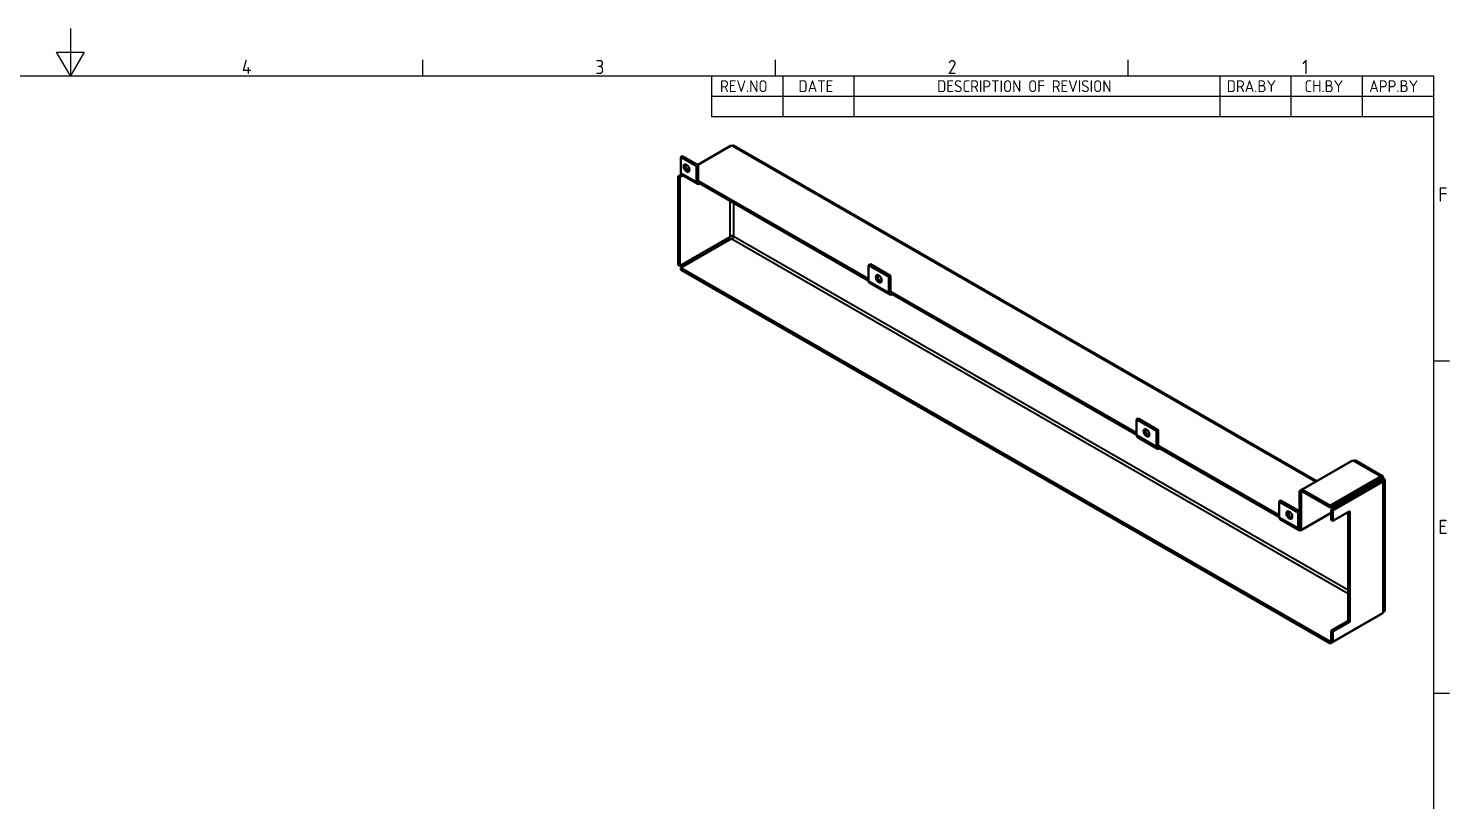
# Model space of a CAD drawing. Header units: millimetres. Extents: x 0 to 594, y 0 to 420.
# Drawn here: x 288.2 to 587.4, y 257.3 to 420 of the extents above; entities that cross this region are included whole.
import ezdxf

# ---------------------------------------------------------------- set-up
doc = ezdxf.new("R2010")
doc.units = ezdxf.units.MM
doc.layers.get('0').update_dxf_attribs({"color": 3, "lineweight": 25, "true_color": 0x00ff00})
for name, color, linetype, lineweight, true_color in [('가시적인 것(ISO)', 3, 'Continuous', 40, 0x00ff00), ('가시적인 좁은 것(ISO)', 3, 'Continuous', 35, 0x00ff00), ('기호(ISO)', 5, 'Continuous', 25, 0x0000ff)]:
    doc.layers.add(name, color=color, linetype=linetype, lineweight=lineweight, true_color=true_color)
doc.layers.add('경계(ISO)', color=7, linetype='Continuous', lineweight=25)
doc.styles.add('ISO ProportionalPSTEK', font='isocp.shx')
doc.styles.add('문자 텍스트_PSTEK_POSCO', font='isocp.shx')

# ---------------------------------------------------------------- blocks, each defined once
blk = doc.blocks.new('경계 Default Border')
at = {"layer": '경계(ISO)'}
for p, q in [((371.25, 410), (371.25, 413.4)), ((445.5, 410), (445.5, 413.4)), ((519.75, 410), (519.75, 413.4)), ((584, 350), (587.4, 350)), ((584, 280), (587.4, 280))]:
    blk.add_line(p, q, dxfattribs=at)
at = {"layer": '경계(ISO)', "flags": 128}
for points in [[(297, 420), (297, 410), (294.11, 415), (299.89, 415), (297, 410)], [(10, 10), (10, 410), (584, 410), (584, 10), (10, 10)]]:
    blk.add_lwpolyline(points, dxfattribs=at)
at = {"layer": '경계(ISO)', "color": 2, "true_color": 0xffff00, "char_height": 3, "attachment_point": 7, "style": '문자 텍스트_PSTEK_POSCO'}
for s, insert in [('4', (333.1, 410.4)), ('3', (407.54, 410.37)), ('2', (481.75, 410.37)), ('1', (556.36, 410.4)), ('F', (585.04, 383.5)), ('E', (585.04, 313.47))]:
    blk.add_mtext(s, dxfattribs=dict(at, insert=insert))
blk = doc.blocks.new('리비전 내역')
at = {"layer": '기호(ISO)'}
for p, q in [((432, 410), (584, 410)), ((432, 410), (432, 405.72)), ((447, 410), (447, 405.72)), ((462, 410), (462, 405.72)), ((539, 410), (539, 405.72)), ((554, 410), (554, 405.72)), ((569, 410), (569, 405.72)), ((584, 410), (584, 405.72)), ((432, 405.72), (584, 405.72)), ((432, 405.72), (432, 401.44)), ((447, 405.72), (447, 401.44)), ((462, 405.72), (462, 401.44)), ((539, 405.72), (539, 401.44)), ((554, 405.72), (554, 401.44)), ((569, 405.72), (569, 401.44)), ((584, 405.72), (584, 401.44)), ((432, 401.44), (584, 401.44))]:
    blk.add_line(p, q, dxfattribs=at)
at = {"layer": '기호(ISO)', "color": 2, "true_color": 0xffff00, "char_height": 2.5, "attachment_point": 7, "style": 'ISO ProportionalPSTEK'}
for s, insert in [('REV.NO', (433.79, 406.58)), ('DATE', (450.31, 406.58)), ('DESCRIPTION OF REVISION', (479.51, 406.58)), ('DRA.BY', (540.48, 406.58)), ('CH.BY', (556.86, 406.58)), ('APP.BY', (570.48, 406.58))]:
    blk.add_mtext(s, dxfattribs=dict(at, insert=insert))

msp = doc.modelspace()

# ---------------------------------------------------------------- linework, layer by layer
at = {"layer": '가시적인 것(ISO)'}
for p, q in [((429.1098, 391.241), (436.1685, 395.3059)), ((436.1685, 395.3059), (436.2721, 395.2462)), ((436.7711, 395.2953), (559.4671, 324.6394)), ((425.9155, 393.0805), (425.5619, 392.8769)), ((425.5619, 392.8769), (428.8475, 390.9849)), ((425.5619, 389.6067), (425.5619, 392.8769)), ((425.9155, 393.0805), (429.201, 391.1885)), ((425.658, 389.2506), (424.9584, 388.8477)), ((425.9779, 389.0276), (425.3119, 388.6441)), ((429.0555, 387.2553), (425.77, 389.1473)), ((427.0691, 390.0658), (427.3448, 390.2246)), ((428.8475, 390.9849), (429.201, 391.1885)), ((428.8475, 387.7147), (428.8475, 390.9849)), ((429.201, 391.1885), (429.201, 387.9183)), ((424.9584, 388.8477), (424.9584, 370.2134)), ((425.3119, 388.6441), (424.9584, 388.8477)), ((425.3119, 388.6441), (425.3119, 370.0098)), ((429.5546, 387.3043), (429.5546, 387.7131)), ((429.5546, 387.7131), (465.0867, 367.2515)), ((465.0867, 366.8428), (429.5546, 387.3043)), ((435.9185, 376.1178), (425.3119, 370.0098)), ((436.1685, 375.6847), (425.5619, 369.5768)), ((435.9185, 376.2375), (435.9185, 376.1178)), ((436.2721, 375.6251), (436.1685, 375.6847)), ((425.3119, 370.0098), (424.9584, 370.2134)), ((425.5619, 369.5768), (562.2406, 290.8688)), ((425.5619, 369.5768), (425.5619, 369.168)), ((425.5619, 369.168), (562.2406, 290.46)), ((465.4402, 370.3197), (465.0867, 370.1161)), ((465.0867, 370.1161), (465.0867, 366.8459)), ((465.0867, 370.1161), (469.3293, 367.6729)), ((465.4402, 370.3197), (469.6829, 367.8765)), ((469.5374, 363.9434), (465.2948, 366.3865)), ((469.3293, 367.6729), (469.6829, 367.8765)), ((469.3293, 364.4027), (469.3293, 367.6729)), ((469.6829, 367.8765), (469.6829, 364.6063)), ((470.0364, 363.9924), (470.0364, 364.4012)), ((470.0364, 364.4012), (521.4784, 334.7777)), ((521.4785, 334.3689), (470.0364, 363.9924)), ((521.832, 337.8458), (521.4784, 337.6422)), ((521.4784, 337.6422), (521.4784, 334.3721)), ((521.4784, 337.6422), (525.7211, 335.1991)), ((521.832, 337.8458), (526.0746, 335.4027)), ((525.7211, 335.1991), (526.0746, 335.4027)), ((525.7211, 331.9289), (525.7211, 335.1991)), ((526.0746, 335.4027), (526.0746, 332.1325)), ((525.9292, 331.4695), (521.6865, 333.9127)), ((526.4282, 331.5185), (526.4282, 331.9273)), ((526.4282, 331.9273), (551.5305, 317.4719)), ((551.5305, 317.0631), (526.4282, 331.5185)), ((556.3767, 322.8597), (566.9833, 328.9677)), ((566.9833, 328.9677), (567.0868, 328.9081)), ((567.5859, 328.9571), (573.2427, 325.6995)), ((572.8472, 325.5909), (562.2406, 319.4829)), ((572.8472, 325.1821), (562.2406, 319.0741)), ((573.0972, 324.7491), (562.4906, 318.6411)), ((562.8442, 318.4375), (573.4508, 324.5455)), ((572.7437, 325.6505), (572.8472, 325.5909)), ((572.8472, 325.1821), (572.8472, 325.5909)), ((573.0972, 325.0365), (573.4508, 325.2401)), ((573.0972, 324.7491), (573.4508, 324.5455)), ((573.4508, 324.5455), (573.4508, 324.4257)), ((573.7437, 324.8329), (573.7437, 297.4451)), ((551.884, 320.54), (551.5305, 320.3364)), ((551.5305, 320.3364), (551.5305, 317.0662)), ((551.5305, 320.3364), (555.5231, 318.0372)), ((551.884, 320.54), (555.7731, 318.3005)), ((556.3767, 322.8571), (555.7731, 322.5095)), ((555.7731, 322.5095), (555.7731, 314.5033)), ((556.1267, 322.3059), (555.7731, 322.5095)), ((556.3776, 322.4504), (556.1267, 322.3059)), ((556.1267, 322.3059), (556.1267, 314.2997)), ((562.2406, 319.4829), (556.3767, 322.8597)), ((556.3767, 322.451), (556.3767, 322.8597)), ((562.2406, 319.0741), (556.3767, 322.451)), ((555.7731, 318.1812), (555.5231, 318.0372)), ((555.5231, 318.0372), (555.5231, 314.767)), ((562.4906, 317.9645), (556.1267, 314.2997)), ((562.4906, 317.9618), (556.2302, 314.3567)), ((562.2406, 319.0741), (562.2406, 319.4829)), ((562.4906, 316.4775), (562.4906, 318.6411)), ((562.4906, 318.6411), (562.8442, 318.4375)), ((562.8442, 316.2739), (562.8442, 318.4375)), ((562.8442, 316.2739), (566.3797, 318.3099)), ((566.0262, 295.2134), (566.0262, 318.1063)), ((566.3797, 318.3099), (566.3797, 295.0098)), ((555.7312, 314.3076), (551.7386, 316.6069)), ((556.1267, 314.2997), (555.7731, 314.5033)), ((562.4906, 316.4775), (562.8442, 316.2739)), ((562.2406, 290.46), (572.8472, 296.5679)), ((573.4508, 296.9182), (562.8442, 290.8103)), ((572.8472, 296.5706), (572.8472, 296.5679)), ((573.4508, 297.0379), (573.4508, 296.9182)), ((562.4906, 293.1774), (566.0262, 295.2134)), ((566.3797, 295.0098), (562.8442, 292.9738)), ((566.3797, 295.0098), (566.0262, 295.2134)), ((562.4916, 291.0133), (562.2406, 290.8688)), ((562.2406, 290.8688), (562.2406, 290.46)), ((562.8442, 292.9738), (562.4906, 293.1774)), ((562.4906, 291.0138), (562.4906, 293.1774)), ((562.4906, 291.0138), (562.8442, 290.8103)), ((562.8442, 290.8103), (562.8442, 292.9738))]:
    msp.add_line(p, q, dxfattribs=at)
for centre, major_axis, ratio, start_param, end_param in [((436.2721, 394.4287), (0.499, 0.8666), 0.57809312, 0, 0.78346445), ((426.269, 390.0139), (-0.499, -0.8666), 0.57809312, 5.49585344, 6.28318531), ((427.0797, 390.775), (0.4367, -0.7583), 0.57809312, 3.5566932, 5.86808476), ((429.5546, 388.1219), (-0.499, -0.8666), 0.57809312, 5.49585344, 7.06664976), ((429.5546, 388.1219), (-0.2495, -0.4333), 0.57809312, 5.49585344, 7.06664976), ((436.2721, 376.0339), (-0.5, 0), 0.5758617, 3.92699082, 5.49778714), ((436.2721, 376.0339), (-0.2495, -0.4333), 0.57809312, 0.78346445, 2.35426078), ((467.5616, 367.463), (0.4367, -0.7583), 0.57809312, 3.5566932, 5.86808476), ((465.7938, 367.2531), (-0.499, -0.8666), 0.57809312, 5.49585344, 6.28318531), ((470.0364, 364.8099), (-0.499, -0.8666), 0.57809312, 5.49585344, 7.06664976), ((470.0364, 364.8099), (-0.2495, -0.4333), 0.57809312, 5.49585344, 7.06664976), ((523.9533, 334.9892), (0.4367, -0.7583), 0.57809312, 3.5566932, 5.86808476), ((522.1856, 334.7793), (-0.499, -0.8666), 0.57809312, 5.49585344, 6.28318531), ((526.4282, 332.3361), (-0.499, -0.8666), 0.57809312, 5.49585344, 7.06664976), ((526.4282, 332.3361), (-0.2495, -0.4333), 0.57809312, 5.49585344, 7.06664976), ((567.0868, 328.0905), (0.499, 0.8666), 0.57809312, 0, 0.78346445), ((572.7437, 324.8329), (0.499, 0.8666), 0.57809312, 5.49585344, 7.06664976), ((572.7437, 324.8329), (0.2495, 0.4333), 0.57809312, 5.49585344, 6.7693984), ((572.7437, 324.8329), (0.5, 0), 0.5758617, 5.79622571, 7.06858347), ((572.7437, 324.8329), (1, 0), 0.5758617, 5.49778714, 7.06858347), ((554.0054, 317.6833), (0.4367, -0.7583), 0.57809312, 3.5566932, 5.86808476), ((552.2376, 317.4734), (-0.499, -0.8666), 0.57809312, 5.49585344, 6.28318531), ((556.2302, 315.1742), (-0.499, -0.8666), 0.57809312, 5.49585344, 6.91069601), ((556.2302, 315.1742), (0.499, 0.8666), 0.57809312, 3.84385993, 3.92505711), ((572.7437, 297.4451), (1, 0), 0.5758617, 5.49778714, 6.28318531)]:
    msp.add_ellipse(centre, major_axis=major_axis, ratio=ratio, start_param=start_param, end_param=end_param, dxfattribs=at)
for centre in [(426.7261, 390.5714), (467.208, 367.2594), (523.5998, 334.7856), (553.6518, 317.4797)]:
    msp.add_ellipse(centre, major_axis=(-0.4367, 0.7583), ratio=0.57809312, dxfattribs=at)
at = {"layer": '가시적인 좁은 것(ISO)'}
for p, q in [((559.175, 324.4712), (436.2721, 395.2462)), ((425.5619, 389.6067), (428.8475, 387.7147)), ((429.201, 387.9167), (429.5546, 387.7131)), ((435.9185, 376.2375), (435.9185, 383.6396)), ((436.6256, 383.2324), (436.6256, 376.2375)), ((566.0262, 300.9047), (436.2721, 375.6251)), ((436.6256, 376.2375), (566.0262, 301.7207)), ((465.0867, 366.8459), (469.3293, 364.4027)), ((469.6829, 364.6048), (470.0364, 364.4012)), ((521.4784, 334.3721), (525.7211, 331.9289)), ((526.0746, 332.1309), (526.4282, 331.9273)), ((572.7437, 325.6505), (567.0868, 328.9081)), ((573.0972, 325.0365), (572.8459, 325.1813)), ((573.0972, 324.7491), (573.0972, 325.0365)), ((573.4508, 297.0379), (573.4508, 324.4257)), ((566.7333, 321.0843), (566.7333, 321.6613)), ((567.4404, 322.0685), (567.4404, 321.4915)), ((551.5305, 317.0662), (555.5231, 314.767)), ((555.5231, 314.767), (555.7731, 314.911)), ((556.2302, 314.3594), (556.2302, 314.3567))]:
    msp.add_line(p, q, dxfattribs=at)

# ---------------------------------------------------------------- block references
msp.add_blockref('경계 Default Border', (0, 0))
at = {"layer": '기호(ISO)'}
msp.add_blockref('리비전 내역', (0, 0), dxfattribs=at)

doc.saveas('drawing.dxf')
